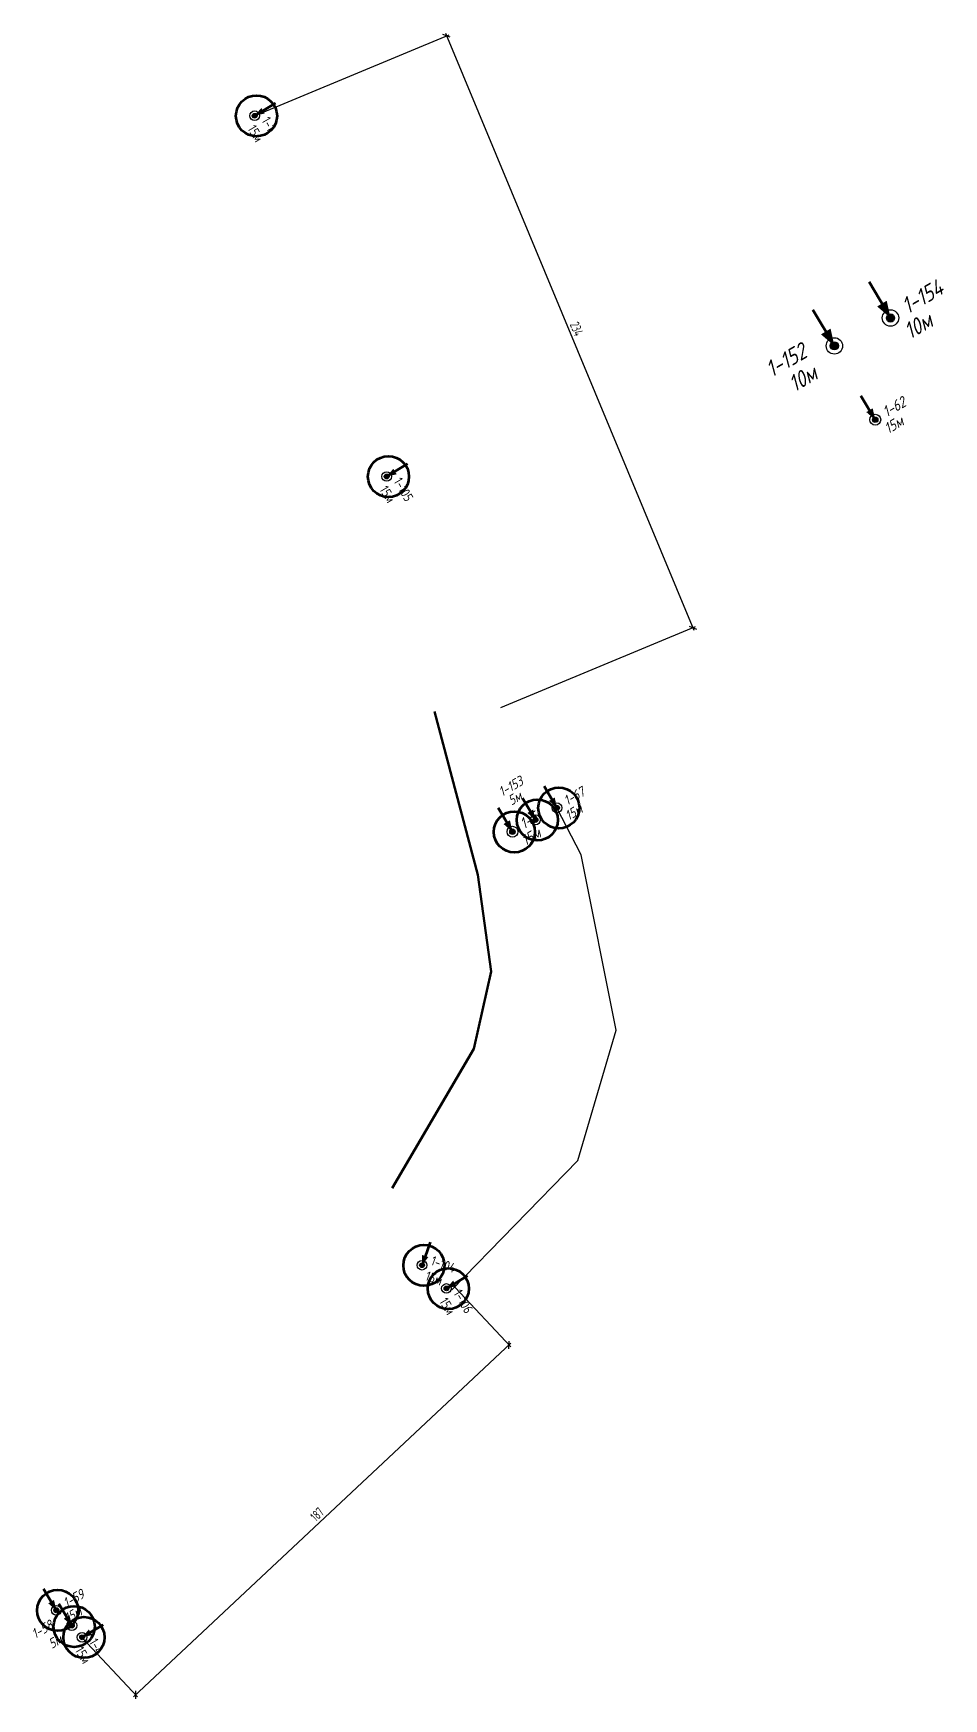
# Model space of a CAD drawing. Header units: metres. Extents: x 1267698 to 1279776, y 339473 to 349577.
# Drawn here: x 1270646 to 1270979, y 343426 to 344034 of the extents above; entities that cross this region are included whole.
import ezdxf
from ezdxf.enums import TextEntityAlignment as Align

# ---------------------------------------------------------------- set-up
doc = ezdxf.new("R2010")
doc.units = ezdxf.units.M
doc.header["$PDMODE"] = 1
doc.header["$PDSIZE"] = 100
doc.layers.get('Defpoints').update_dxf_attribs({"lineweight": 15})
doc.layers.add('_ИГЕОЛ Пробуренные ТСЗ+', color=250, linetype='Continuous', lineweight=100, plot=False)
doc.layers.add('_ИГЕОЛ_намеченные скважины_П', color=6, linetype='Continuous', lineweight=100)
doc.layers.add('_Скважины', color=5, linetype='Continuous')
doc.layers.add('_Точки опытных наблюдений', color=4, linetype='Continuous')
doc.styles.add('RS', font='romans.shx', dxfattribs={"width": 0.64})
doc.styles.add('VNIPISIMPLEXCUR', font='simplex.shx', dxfattribs={"width": 0.8, "oblique": 15})
doc.dimstyles.new('LIN', dxfattribs={"dimtxt": 3.5, "dimasz": 2, "dimexe": 1, "dimexo": 0, "dimgap": 1, "dimtad": 1, "dimdec": 1, "dimrnd": 1, "dimzin": 9, "dimdsep": 46, "dimtxsty": 'RS', "dimblk1": 'OBLIQUE', "dimblk2": 'OBLIQUE', "dimsah": 1, "dimcen": 2, "dimdle": 1, "dimclrd": 256, "dimclre": 256, "dimclrt": 7, "dimazin": 2, "dimtfac": 2.5, "dimtdec": 1, "dimtmove": 0, "dimatfit": 3, "dimfxl": 1, "dimtolj": 1, "dimtzin": 12, "dimlwd": -1, "dimlwe": -1, "dimarcsym": 0})

# ---------------------------------------------------------------- blocks, each defined once
blk = doc.blocks.new('ИИ25001')
at = {"linetype": 'Continuous', "lineweight": 25}
h = blk.add_hatch(color=0, dxfattribs=at)
edge = h.paths.add_edge_path()
edge.add_arc((0, 0), 0.5, 359.64, 719.64)
at = {"layer": '_Точки опытных наблюдений', "linetype": 'Continuous', "lineweight": 70}
h = blk.add_hatch(color=5, dxfattribs=at)
h.dxf.hatch_style = 1
h.paths.add_polyline_path([(-0.03, 2.04), (-0.71, 2.03), (0, 0)])
h.paths.add_polyline_path([(0.65, 2.05), (-0.03, 2.04), (0, 0)])
at = {"color": 0, "linetype": 'Continuous', "lineweight": 25}
for radius in [1, 0.5]:
    blk.add_circle((0, 0), radius, dxfattribs=at)
at = {"layer": '_Точки опытных наблюдений', "color": 5, "linetype": 'Continuous', "lineweight": 70}
blk.add_line((-0.07, 5.1), (0, 0), dxfattribs=at)
at = {"color": 253, "linetype": 'Continuous', "style": 'VNIPISIMPLEXCUR', "oblique": 15, "width": 0.8, "flags": 1}
for tag, p in [('DATE', (-2.5, -0.8)), ('NOTE1', (-2.5, -3.2)), ('NOTE2', (-2.5, -5.6))]:
    blk.add_attdef(tag, text='', height=1.6, dxfattribs=at).set_placement(p, align=Align.RIGHT)
at = {"layer": '_Скважины', "color": 0, "linetype": 'Continuous', "lineweight": 50, "transparency": 33554687, "style": 'RS', "width": 0.64}
blk.add_attdef('NUMBER_001', (1.02, 0.7), '', height=2, dxfattribs=at)
at = {"layer": '_Скважины', "color": 0, "linetype": 'Continuous', "lineweight": 100, "style": 'VNIPISIMPLEXCUR', "oblique": 15, "width": 0.8}
for tag, p in [('EGWL', (38.32, 0.7)), ('TFS', (19.08, -1)), ('FS', (14.22, -2.7)), ('AGWL', (36.59, -2.7)), ('STS', (2, -5.2))]:
    blk.add_attdef(tag, p, '', height=2, dxfattribs=at)
at = {"layer": '_Скважины', "color": 0, "linetype": 'Continuous', "lineweight": 50, "style": 'RS', "width": 0.64}
blk.add_attdef('HEIGHT_001', (1.02, -2.7), '', height=2, dxfattribs=at)
blk = doc.blocks.new('_Oblique')
at = {"color": 0, "linetype": 'ByBlock', "lineweight": -2}
blk.add_line((-0.5, -0.5), (0.5, 0.5), dxfattribs=at)
blk = doc.blocks.new('*D72')
at = {"transparency": 16777216}
for p, q in [((1270797.03, 344034.23), (1270887.82, 343816.11)), ((1270727.26, 344004.11), (1270798.33, 344033.69)), ((1270817.29, 343787.84), (1270888.36, 343817.42))]:
    blk.add_line(p, q, dxfattribs=at)
at = {"layer": 'Defpoints', "color": 0, "transparency": 16777216}
for p in [(1270727.26, 344004.11), (1270887.43, 343817.03), (1270817.29, 343787.84)]:
    blk.add_point(p, dxfattribs=at)
at = {"transparency": 16777216, "xscale": 2, "yscale": 2, "zscale": 2}
for p, rotation in [((1270797.41, 344033.31), 112.5991879075836), ((1270887.43, 343817.03), 292.5991879075835)]:
    blk.add_blockref('_Oblique', p, dxfattribs=dict(at, rotation=rotation))
at = {"color": 7, "transparency": 16777216, "insert": (1270844.96, 343926.23), "char_height": 3.5, "attachment_point": 5, "rotation": 292.59919, "style": 'RS'}
blk.add_mtext('\\A1;234', dxfattribs=at)
blk = doc.blocks.new('*D73')
at = {"transparency": 16777216}
for p, q in [((1270800.62, 343575.87), (1270820.91, 343554.21)), ((1270682.98, 343426.4), (1270820.95, 343555.62)), ((1270664.1, 343448.02), (1270684.39, 343426.35))]:
    blk.add_line(p, q, dxfattribs=at)
at = {"layer": 'Defpoints', "color": 0, "transparency": 16777216}
for p in [(1270800.62, 343575.87), (1270820.22, 343554.94), (1270664.1, 343448.02)]:
    blk.add_point(p, dxfattribs=at)
at = {"transparency": 16777216, "xscale": 2, "yscale": 2, "zscale": 2}
for p, rotation in [((1270820.22, 343554.94), 43.12328236585966), ((1270683.71, 343427.08), 223.1232823658597)]:
    blk.add_blockref('_Oblique', p, dxfattribs=dict(at, rotation=rotation))
at = {"color": 7, "transparency": 16777216, "insert": (1270750.09, 343493.02), "char_height": 3.5, "attachment_point": 5, "rotation": 43.12328, "style": 'RS'}
blk.add_mtext('\\A1;187', dxfattribs=at)

msp = doc.modelspace()

# ---------------------------------------------------------------- linework, layer by layer
msp.add_lwpolyline([(1270799.39, 343575.07), (1270845.38, 343622.33), (1270859.39, 343669.95), (1270846.62, 343734.03), (1270837.77, 343751.21)])
at = {"layer": '_ИГЕОЛ Пробуренные ТСЗ+'}
for centre in [(1270727.94, 344004.06), (1270776.18, 343872.23), (1270830.58, 343746.76), (1270838.45, 343751.16), (1270822.19, 343742.41), (1270789.13, 343584), (1270798.03, 343575.53), (1270655.25, 343457.93), (1270661.3, 343452.03), (1270664.86, 343448.04)]:
    msp.add_circle(centre, 7.5, dxfattribs=at)
at = {"layer": '_Скважины', "color": 3, "lineweight": 50}
msp.add_lwpolyline([(1270792.95, 343786.42), (1270808.8, 343726.7), (1270813.69, 343691.43), (1270807.38, 343663.12), (1270777.49, 343612.17)], dxfattribs=at)

# ---------------------------------------------------------------- block references
at = {"layer": '_ИГЕОЛ_намеченные скважины_П', "lineweight": 50}
ref = msp.add_blockref('ИИ25001', (1270727.26, 344004.11), dxfattribs=dict(at, xscale=1.75, yscale=1.75, zscale=2, rotation=299.9999999999999))
ref.add_attrib('NUMBER_001', '1-1', (1270729.67, 344002.38), dxfattribs={"layer": '_Скважины', "color": 0, "linetype": 'Continuous', "lineweight": 50, "transparency": 33554687, "height": 3.5, "rotation": 300, "style": 'RS', "width": 0.8})
ref.add_attrib('HEIGHT_001', '15м', (1270724.52, 343999.41), dxfattribs={"layer": '_Скважины', "color": 0, "linetype": 'Continuous', "lineweight": 50, "height": 3.5, "rotation": 300, "style": 'RS', "width": 0.8})
at = {"layer": '_ИГЕОЛ_намеченные скважины_П', "lineweight": 100}
ref = msp.add_blockref('ИИ25001', (1270959.69, 343930.21, 34.5), dxfattribs=dict(at, xscale=3, yscale=3, zscale=2, rotation=30))
ref.add_attrib('NUMBER', '1-154', (1270965.92, 343931.45, 34.5), dxfattribs={"layer": '0', "color": 0, "linetype": 'Continuous', "height": 6, "rotation": 30, "style": 'VNIPISIMPLEXCUR', "oblique": 15, "width": 0.8})
ref.add_attrib('HEIGHT', '10м', (1270966.76, 343922.26, 34.5), dxfattribs={"layer": '0', "color": 0, "linetype": 'Continuous', "height": 6, "rotation": 30, "style": 'VNIPISIMPLEXCUR', "oblique": 15, "width": 0.8})
ref = msp.add_blockref('ИИ25001', (1270939.17, 343920.01, 0), dxfattribs=dict(at, xscale=3, yscale=3, zscale=2, rotation=30))
ref.add_attrib('NUMBER', '1-152', (1270916.23, 343908.32, 0), dxfattribs={"layer": '0', "color": 0, "linetype": 'Continuous', "height": 6, "rotation": 30, "style": 'VNIPISIMPLEXCUR', "oblique": 15, "width": 0.8})
ref.add_attrib('HEIGHT', '10м', (1270924.58, 343903, 0), dxfattribs={"layer": '0', "color": 0, "linetype": 'Continuous', "height": 6, "rotation": 30, "style": 'VNIPISIMPLEXCUR', "oblique": 15, "width": 0.8})
at = {"layer": '_ИГЕОЛ_намеченные скважины_П'}
ref = msp.add_blockref('ИИ25001', (1270954.1, 343893.01, 0), dxfattribs=dict(at, xscale=2, yscale=2, zscale=2, rotation=30))
ref.add_attrib('NUMBER', '1-62', (1270958.25, 343893.84, 0), dxfattribs={"layer": '0', "color": 0, "linetype": 'Continuous', "height": 4, "rotation": 30, "style": 'VNIPISIMPLEXCUR', "oblique": 15, "width": 0.8})
ref.add_attrib('HEIGHT', '15м', (1270958.81, 343887.72, 0), dxfattribs={"layer": '0', "color": 0, "linetype": 'Continuous', "height": 4, "rotation": 30, "style": 'VNIPISIMPLEXCUR', "oblique": 15, "width": 0.8})
at = {"layer": '_ИГЕОЛ_намеченные скважины_П', "lineweight": 50}
ref = msp.add_blockref('ИИ25001', (1270775.51, 343872.28), dxfattribs=dict(at, xscale=1.75, yscale=1.75, zscale=2, rotation=299.9999999999999))
ref.add_attrib('NUMBER_001', '1-105', (1270777.92, 343870.56), dxfattribs={"layer": '_Скважины', "color": 0, "linetype": 'Continuous', "lineweight": 50, "transparency": 33554687, "height": 3.5, "rotation": 300, "style": 'RS', "width": 0.8})
ref.add_attrib('HEIGHT_001', '15м', (1270772.76, 343867.58), dxfattribs={"layer": '_Скважины', "color": 0, "linetype": 'Continuous', "lineweight": 50, "height": 3.5, "rotation": 300, "style": 'RS', "width": 0.8})
ref = msp.add_blockref('ИИ25001', (1270788.45, 343584.06), dxfattribs=dict(at, xscale=1.75, yscale=1.75, zscale=2, rotation=340))
ref.add_attrib('NUMBER_001', '1-104', (1270791.41, 343584.28), dxfattribs={"layer": '_Скважины', "color": 0, "linetype": 'Continuous', "lineweight": 50, "transparency": 33554687, "height": 3.5, "rotation": 340, "style": 'RS', "width": 0.8})
ref.add_attrib('HEIGHT_001', '15м', (1270789.37, 343578.69), dxfattribs={"layer": '_Скважины', "color": 0, "linetype": 'Continuous', "lineweight": 50, "height": 3.5, "rotation": 340, "style": 'RS', "width": 0.8})
ref = msp.add_blockref('ИИ25001', (1270797.36, 343575.59), dxfattribs=dict(at, xscale=1.75, yscale=1.75, zscale=2, rotation=299.9999999999999))
ref.add_attrib('NUMBER_001', '1-106', (1270799.77, 343573.86), dxfattribs={"layer": '_Скважины', "color": 0, "linetype": 'Continuous', "lineweight": 50, "transparency": 33554687, "height": 3.5, "rotation": 300, "style": 'RS', "width": 0.8})
ref.add_attrib('HEIGHT_001', '15м', (1270794.62, 343570.89), dxfattribs={"layer": '_Скважины', "color": 0, "linetype": 'Continuous', "lineweight": 50, "height": 3.5, "rotation": 300, "style": 'RS', "width": 0.8})
at = {"layer": '_ИГЕОЛ_намеченные скважины_П', "lineweight": 100}
ref = msp.add_blockref('ИИ25001', (1270654.77, 343457.98), dxfattribs=dict(at, xscale=1.8, yscale=1.8, zscale=2, rotation=30))
ref.add_attrib('NUMBER', '1-59', (1270658.51, 343458.73), dxfattribs={"layer": '0', "color": 0, "linetype": 'Continuous', "height": 3.6, "rotation": 30, "style": 'VNIPISIMPLEXCUR', "oblique": 15, "width": 0.8})
ref.add_attrib('HEIGHT', '15м', (1270659.01, 343453.22), dxfattribs={"layer": '0', "color": 0, "linetype": 'Continuous', "height": 3.6, "rotation": 30, "style": 'VNIPISIMPLEXCUR', "oblique": 15, "width": 0.8})
ref = msp.add_blockref('ИИ25001', (1270660.44, 343452.39), dxfattribs=dict(at, xscale=1.8, yscale=1.8, zscale=2, rotation=30))
ref.add_attrib('NUMBER', '1-58', (1270647.02, 343447.43), dxfattribs={"layer": '0', "color": 0, "linetype": 'Continuous', "height": 3.6, "rotation": 30, "style": 'VNIPISIMPLEXCUR', "oblique": 15, "width": 0.8})
ref.add_attrib('HEIGHT', '5м', (1270653.15, 343443.79), dxfattribs={"layer": '0', "color": 0, "linetype": 'Continuous', "height": 3.6, "rotation": 30, "style": 'VNIPISIMPLEXCUR', "oblique": 15, "width": 0.8})
ref = msp.add_blockref('ИИ25001', (1270664.19, 343448.1), dxfattribs=dict(at, xscale=1.75, yscale=1.75, zscale=2, rotation=299.9999999999999))
ref.add_attrib('NUMBER_001', '1-4', (1270666.6, 343446.37), dxfattribs={"layer": '_Скважины', "color": 0, "linetype": 'Continuous', "lineweight": 50, "transparency": 33554687, "height": 3.5, "rotation": 300, "style": 'RS', "width": 0.8})
ref.add_attrib('HEIGHT_001', '15м', (1270661.44, 343443.4), dxfattribs={"layer": '_Скважины', "color": 0, "linetype": 'Continuous', "lineweight": 50, "height": 3.5, "rotation": 300, "style": 'RS', "width": 0.8})
at = {"layer": '_Скважины', "lineweight": 100}
ref = msp.add_blockref('ИИ25001', (1270829.9, 343746.81), dxfattribs=dict(at, xscale=1.8, yscale=1.8, zscale=2, rotation=30))
ref.add_attrib('NUMBER', '1-153', (1270817.69, 343755.15), dxfattribs={"layer": '0', "color": 0, "linetype": 'Continuous', "height": 3.6, "rotation": 30, "style": 'VNIPISIMPLEXCUR', "oblique": 15, "width": 0.8})
ref.add_attrib('HEIGHT', '5м', (1270821.17, 343751.99), dxfattribs={"layer": '0', "color": 0, "linetype": 'Continuous', "height": 3.6, "rotation": 30, "style": 'VNIPISIMPLEXCUR', "oblique": 15, "width": 0.8})
ref = msp.add_blockref('ИИ25001', (1270837.77, 343751.21), dxfattribs=dict(at, xscale=1.8, yscale=1.8, zscale=2, rotation=30))
ref.add_attrib('NUMBER', '1-67', (1270841.51, 343751.96), dxfattribs={"layer": '0', "color": 0, "linetype": 'Continuous', "height": 3.6, "rotation": 30, "style": 'VNIPISIMPLEXCUR', "oblique": 15, "width": 0.8})
ref.add_attrib('HEIGHT', '15м', (1270842.01, 343746.45), dxfattribs={"layer": '0', "color": 0, "linetype": 'Continuous', "height": 3.6, "rotation": 30, "style": 'VNIPISIMPLEXCUR', "oblique": 15, "width": 0.8})
at = {"layer": '_Скважины'}
ref = msp.add_blockref('ИИ25001', (1270821.51, 343742.47), dxfattribs=dict(at, xscale=2, yscale=2, zscale=2, rotation=30))
ref.add_attrib('NUMBER', '1-5', (1270825.67, 343743.3), dxfattribs={"layer": '0', "color": 0, "linetype": 'Continuous', "height": 4, "rotation": 30, "style": 'VNIPISIMPLEXCUR', "oblique": 15, "width": 0.8})
ref.add_attrib('HEIGHT', '15м', (1270826.23, 343737.17), dxfattribs={"layer": '0', "color": 0, "linetype": 'Continuous', "height": 4, "rotation": 30, "style": 'VNIPISIMPLEXCUR', "oblique": 15, "width": 0.8})

# ---------------------------------------------------------------- dimensions: what is measured, and where the dimension line sits
for p1, p2, distance, picture, middle in [((1270727.26, 344004.11), (1270817.29, 343787.84), 75.98, '*D72', (1270844.96, 343926.23)), ((1270664.1, 343448.02), (1270800.62, 343575.87), -28.68, '*D73', (1270750.09, 343493.02))]:
    dim = msp.add_aligned_dim(p1=p1, p2=p2, distance=distance, dimstyle='LIN')
    dim.commit()
    dim.dimension.update_dxf_attribs({"geometry": picture, "text_midpoint": middle})

doc.saveas('drawing.dxf')
